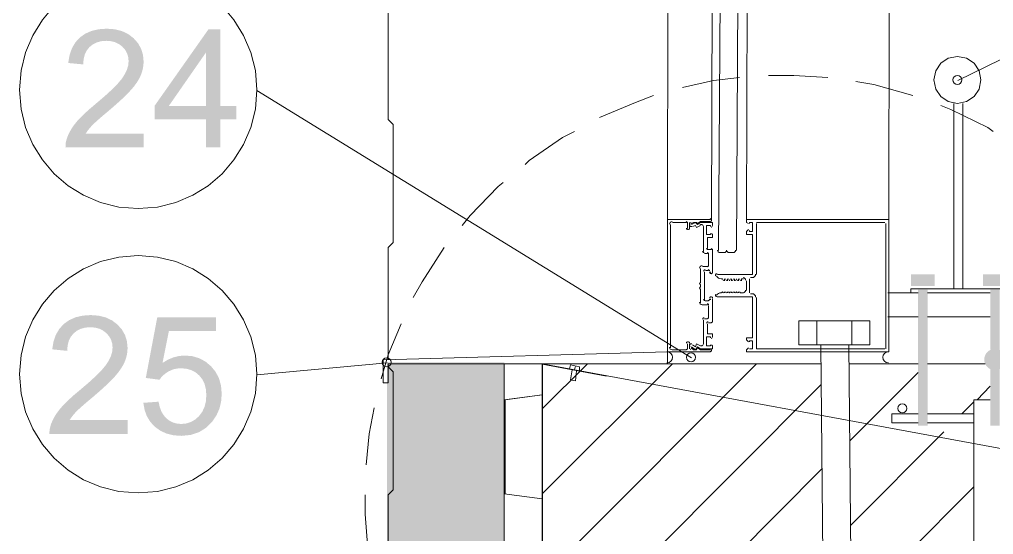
# Model space of a CAD drawing. Header units: millimetres. Extents: x 0 to 297, y 0 to 420.
# Drawn here: x 224.63 to 245.22, y 334.55 to 345.44 of the extents above; entities that cross this region are included whole.
import ezdxf

# ---------------------------------------------------------------- set-up
doc = ezdxf.new("R2010")
doc.units = ezdxf.units.MM
doc.layers.add('1-CORTE-LINEAS', color=7, linetype='Continuous')
doc.layers.add('1-CORTE-RELLENOS', color=9, linetype='Continuous')

msp = doc.modelspace()

# ---------------------------------------------------------------- hatches: boundary and pattern name
at = {"layer": '1-CORTE-RELLENOS'}
h = msp.add_hatch(color=7, dxfattribs=at)
h.dxf.hatch_style = 1
h.paths.add_polyline_path([(227.261, 343.027), (227.261, 342.732), (225.607, 342.732), (225.608, 342.787), (225.614, 342.84), (225.626, 342.893), (225.643, 342.945), (225.679, 343.029), (225.725, 343.113), (225.78, 343.196), (225.844, 343.278), (225.922, 343.363), (226.015, 343.454), (226.123, 343.551), (226.247, 343.656), (226.434, 343.815), (226.588, 343.956), (226.709, 344.079), (226.798, 344.185), (226.86, 344.281), (226.905, 344.375), (226.932, 344.466), (226.941, 344.554), (226.933, 344.642), (226.908, 344.723), (226.867, 344.797), (226.809, 344.863), (226.739, 344.917), (226.659, 344.956), (226.569, 344.979), (226.47, 344.987), (226.365, 344.979), (226.27, 344.954), (226.187, 344.912), (226.114, 344.855), (226.056, 344.782), (226.015, 344.697), (225.99, 344.599), (225.982, 344.488), (225.665, 344.518), (225.693, 344.684), (225.743, 344.829), (225.815, 344.953), (225.91, 345.056), (226.025, 345.138), (226.158, 345.196), (226.309, 345.231), (226.478, 345.243), (226.648, 345.231), (226.799, 345.193), (226.932, 345.13), (227.046, 345.042), (227.139, 344.937), (227.205, 344.819), (227.245, 344.69), (227.258, 344.549), (227.254, 344.473), (227.242, 344.398), (227.222, 344.324), (227.195, 344.251), (227.159, 344.178), (227.113, 344.103), (227.057, 344.026), (226.991, 343.948), (226.908, 343.86), (226.803, 343.758), (226.673, 343.64), (226.519, 343.507), (226.392, 343.4), (226.291, 343.313), (226.215, 343.243), (226.164, 343.193), (226.127, 343.151), (226.093, 343.11), (226.062, 343.069), (226.034, 343.027)])
h = msp.add_hatch(color=7, dxfattribs=at)
h.dxf.hatch_style = 1
h.paths.add_polyline_path([(228.881, 342.732), (228.881, 343.33), (229.217, 343.33), (229.217, 343.612), (228.881, 343.612), (228.881, 345.232), (228.63, 345.232), (227.489, 343.612), (227.489, 343.33), (228.575, 343.33), (228.575, 342.732)])
h.paths.add_polyline_path([(227.792, 343.612), (228.575, 344.739), (228.575, 343.612)])
h = msp.add_hatch(color=7, dxfattribs=at)
h.dxf.hatch_style = 1
h.paths.add_polyline_path([(243.474, 340.051), (243.974, 340.051), (243.974, 339.801), (243.474, 339.801)])
h = msp.add_hatch(color=7, dxfattribs=at)
h.dxf.hatch_style = 1
h.paths.add_polyline_path([(244.999, 340.051), (245.499, 340.051), (245.499, 339.801), (244.999, 339.801)])
h = msp.add_hatch(color=7, dxfattribs=at)
h.dxf.hatch_style = 1
h.paths.add_polyline_path([(243.624, 339.726), (243.824, 339.726), (243.824, 336.851), (243.624, 336.851)])
h = msp.add_hatch(color=7, dxfattribs=at)
h.dxf.hatch_style = 1
h.paths.add_polyline_path([(245.349, 339.726), (245.149, 339.726), (245.149, 338.452), (245.162, 338.459), (245.204, 338.471), (245.249, 338.476), (245.294, 338.471), (245.335, 338.459), (245.349, 338.452)])
h = msp.add_hatch(color=7, dxfattribs=at)
h.dxf.hatch_style = 1
h.paths.add_polyline_path([(226.922, 336.974), (226.922, 336.679), (225.268, 336.679), (225.269, 336.733), (225.276, 336.787), (225.287, 336.839), (225.304, 336.891), (225.34, 336.976), (225.386, 337.06), (225.441, 337.142), (225.505, 337.224), (225.583, 337.309), (225.676, 337.4), (225.784, 337.498), (225.908, 337.602), (226.095, 337.761), (226.249, 337.902), (226.371, 338.026), (226.459, 338.131), (226.522, 338.228), (226.566, 338.321), (226.593, 338.412), (226.602, 338.501), (226.594, 338.589), (226.569, 338.67), (226.528, 338.743), (226.47, 338.809), (226.4, 338.863), (226.32, 338.902), (226.231, 338.925), (226.131, 338.933), (226.026, 338.925), (225.932, 338.9), (225.848, 338.859), (225.776, 338.801), (225.718, 338.728), (225.676, 338.643), (225.652, 338.545), (225.643, 338.434), (225.326, 338.465), (225.354, 338.63), (225.404, 338.775), (225.477, 338.899), (225.572, 339.002), (225.687, 339.084), (225.82, 339.143), (225.971, 339.178), (226.139, 339.19), (226.309, 339.177), (226.46, 339.139), (226.593, 339.076), (226.707, 338.988), (226.8, 338.883), (226.866, 338.766), (226.906, 338.636), (226.919, 338.495), (226.915, 338.419), (226.903, 338.345), (226.884, 338.271), (226.856, 338.197), (226.82, 338.124), (226.774, 338.05), (226.718, 337.973), (226.652, 337.894), (226.57, 337.807), (226.464, 337.704), (226.334, 337.586), (226.181, 337.453), (226.054, 337.347), (225.952, 337.259), (225.876, 337.19), (225.825, 337.139), (225.788, 337.098), (225.754, 337.056), (225.723, 337.015), (225.696, 336.974)])
h = msp.add_hatch(color=7, dxfattribs=at)
h.dxf.hatch_style = 1
h.paths.add_polyline_path([(227.252, 337.335), (227.574, 337.359), (227.598, 337.249), (227.633, 337.154), (227.681, 337.073), (227.74, 337.007), (227.808, 336.955), (227.883, 336.918), (227.965, 336.896), (228.054, 336.888), (228.16, 336.899), (228.258, 336.93), (228.347, 336.981), (228.429, 337.054), (228.496, 337.144), (228.545, 337.249), (228.574, 337.368), (228.583, 337.5), (228.574, 337.624), (228.546, 337.734), (228.499, 337.831), (228.434, 337.913), (228.355, 337.98), (228.265, 338.027), (228.162, 338.056), (228.049, 338.065), (227.976, 338.061), (227.907, 338.048), (227.842, 338.026), (227.781, 337.996), (227.725, 337.96), (227.675, 337.92), (227.631, 337.874), (227.594, 337.823), (227.304, 337.861), (227.547, 339.145), (228.79, 339.145), (228.79, 338.851), (227.792, 338.851), (227.657, 338.178), (227.771, 338.247), (227.888, 338.296), (228.008, 338.325), (228.131, 338.335), (228.289, 338.321), (228.433, 338.278), (228.564, 338.208), (228.682, 338.109), (228.781, 337.988), (228.852, 337.85), (228.894, 337.696), (228.908, 337.525), (228.896, 337.361), (228.859, 337.209), (228.797, 337.069), (228.71, 336.941), (228.579, 336.808), (228.426, 336.713), (228.251, 336.656), (228.054, 336.637), (227.891, 336.649), (227.744, 336.685), (227.613, 336.744), (227.497, 336.828), (227.401, 336.931), (227.328, 337.049), (227.279, 337.184)])
h = msp.add_hatch(color=7, dxfattribs=at)
h.dxf.hatch_style = 1
h.paths.add_polyline_path([(245.474, 338.251), (245.47, 338.206), (245.457, 338.164), (245.437, 338.126), (245.408, 338.091), (245.373, 338.063), (245.335, 338.042), (245.294, 338.03), (245.249, 338.026), (245.204, 338.03), (245.162, 338.042), (245.124, 338.063), (245.09, 338.091), (245.061, 338.126), (245.04, 338.164), (245.028, 338.206), (245.024, 338.251), (245.028, 338.295), (245.04, 338.337), (245.061, 338.375), (245.09, 338.41), (245.124, 338.438), (245.162, 338.459), (245.204, 338.471), (245.249, 338.476), (245.294, 338.471), (245.335, 338.459), (245.373, 338.438), (245.408, 338.41), (245.437, 338.375), (245.457, 338.337), (245.47, 338.295)])
h = msp.add_hatch(color=51, dxfattribs=at)
h.dxf.hatch_style = 1
h.paths.add_polyline_path([(234.879, 338.194), (234.879, 321.841), (232.403, 321.841), (232.403, 338.194)])
h = msp.add_hatch(color=7, dxfattribs=at)
h.dxf.hatch_style = 1
h.paths.add_polyline_path([(245.149, 336.851), (245.349, 336.851), (245.349, 338.049), (245.335, 338.042), (245.294, 338.03), (245.249, 338.026), (245.204, 338.03), (245.162, 338.042), (245.149, 338.049)])

# ---------------------------------------------------------------- linework, layer by layer
at = {"layer": '1-CORTE-LINEAS', "color": 7, "lineweight": 13}
for p, q in [((239.515, 358.417), (239.408, 340.553)), ((239.303, 357.803), (239.26, 341.187)), ((239.874, 357.57), (239.789, 340.553)), ((240.002, 341.208), (240.044, 357.719)), ((238.393, 341.102), (238.393, 338.499)), ((238.731, 341.145), (238.435, 341.145)), ((238.753, 341.018), (238.753, 341.124)), ((238.795, 341.018), (238.795, 341.145)), ((242.922, 341.145), (240.213, 341.145)), ((240.213, 340.044), (240.213, 341.124)), ((242.944, 338.478), (242.944, 341.124)), ((239.092, 340.531), (239.092, 341.039)), ((239.176, 340.488), (239.112, 340.488)), ((239.197, 340.573), (239.26, 340.573)), ((239.197, 340.235), (239.197, 340.468)), ((239.282, 340.553), (239.282, 340.087)), ((239.451, 340.51), (239.536, 340.51)), ((239.641, 340.51), (239.726, 340.51)), ((239.07, 340.214), (239.176, 340.214)), ((239.112, 340.107), (239.112, 339.515)), ((239.197, 340.129), (239.134, 340.129)), ((239.24, 340.087), (239.24, 340.107)), ((239.536, 339.959), (239.536, 339.917)), ((239.578, 339.917), (239.557, 339.959)), ((239.599, 339.959), (239.599, 339.917)), ((239.641, 339.917), (239.621, 339.959)), ((239.663, 339.959), (239.641, 339.917)), ((239.684, 339.917), (239.684, 339.959)), ((239.726, 339.959), (239.705, 339.917)), ((239.747, 339.917), (239.747, 339.959)), ((239.789, 339.959), (239.769, 339.917)), ((239.811, 339.917), (239.789, 339.959)), ((239.832, 339.959), (239.832, 339.917)), ((239.874, 339.917), (239.854, 339.959)), ((240.002, 339.706), (240.002, 339.917)), ((240.065, 339.959), (240.065, 339.663)), ((240.128, 339.981), (240.086, 339.981)), ((239.536, 339.663), (239.536, 339.684)), ((239.578, 339.663), (239.557, 339.684)), ((239.599, 339.663), (239.599, 339.684)), ((239.684, 339.684), (239.684, 339.663)), ((239.726, 339.684), (239.705, 339.663)), ((239.747, 339.684), (239.747, 339.663)), ((239.832, 339.663), (239.832, 339.684)), ((240.086, 339.642), (240.128, 339.642)), ((239.134, 339.494), (239.197, 339.494)), ((239.24, 339.515), (239.24, 339.536)), ((239.282, 339.536), (239.282, 339.049)), ((239.176, 339.409), (239.07, 339.409)), ((239.197, 339.134), (239.197, 339.388)), ((239.092, 338.584), (239.092, 339.092)), ((239.112, 339.113), (239.176, 339.113)), ((239.26, 339.028), (239.197, 339.028)), ((239.24, 338.414), (238.329, 338.414)), ((238.435, 338.457), (238.731, 338.457)), ((238.753, 338.478), (238.753, 338.584)), ((238.795, 338.584), (238.795, 338.478))]:
    msp.add_line(p, q, dxfattribs=at)
at = {"layer": '1-CORTE-LINEAS', "color": 7, "lineweight": 9}
for p, q in [((238.35, 357.719), (238.329, 341.208)), ((243.007, 341.208), (243.029, 357.719)), ((235.684, 321.841), (235.684, 338.16)), ((235.684, 338.16), (249.166, 335.663)), ((236.255, 338.055), (236.276, 338.14)), ((236.318, 338.033), (236.276, 337.822)), ((236.361, 338.033), (236.382, 338.118)), ((243.071, 337.102), (243.624, 337.102)), ((243.071, 337.102), (243.071, 336.912)), ((243.824, 337.102), (244.806, 337.102)), ((243.071, 336.912), (243.624, 336.912)), ((243.824, 336.912), (244.806, 336.912))]:
    msp.add_line(p, q, dxfattribs=at)
at = {"layer": '1-CORTE-LINEAS', "color": 7, "lineweight": 15}
for p, q in [((250.373, 347.029), (244.468, 344.151)), ((229.651, 343.939), (238.837, 338.288)), ((244.383, 339.748), (244.383, 343.663)), ((244.573, 339.748), (244.573, 343.663)), ((242.986, 339.663), (243.624, 339.663)), ((243.824, 339.663), (245.149, 339.663)), ((241.483, 339.07), (241.483, 338.563)), ((242.224, 339.07), (242.224, 338.563)), ((242.986, 339.155), (243.624, 339.155)), ((243.824, 339.155), (245.149, 339.155)), ((238.329, 338.414), (232.318, 338.245)), ((238.329, 338.414), (238.329, 338.16)), ((242.605, 338.563), (241.102, 338.563)), ((241.568, 338.563), (241.631, 332.339)), ((242.16, 338.563), (242.224, 332.339)), ((229.651, 337.927), (232.403, 338.182)), ((235.684, 338.16), (232.424, 338.16)), ((234.879, 321.841), (234.879, 338.16)), ((235.684, 338.16), (241.568, 338.16)), ((242.182, 338.16), (243.624, 338.16)), ((243.824, 338.16), (245.042, 338.16)), ((234.879, 337.398), (234.879, 335.409)), ((234.9, 337.398), (234.9, 335.409)), ((235.684, 335.303), (235.684, 334.647))]:
    msp.add_line(p, q, dxfattribs=at)
at = {"layer": '1-CORTE-LINEAS', "color": 7, "lineweight": 5}
for p, q in [((232.424, 338.097), (232.424, 338.16)), ((235.684, 337.208), (236.636, 338.16)), ((235.684, 335.409), (238.435, 338.16)), ((235.684, 333.631), (240.213, 338.16)), ((243.624, 337.973), (242.182, 336.531)), ((236.975, 333.102), (241.568, 337.716)), ((244.87, 337.398), (245.149, 337.685)), ((244.552, 337.102), (244.806, 337.356)), ((242.203, 334.752), (244.171, 336.721)), ((238.774, 333.102), (241.589, 335.938)), ((242.351, 333.102), (244.806, 335.557))]:
    msp.add_line(p, q, dxfattribs=at)
at = {"layer": '1-CORTE-LINEAS', "color": 7, "lineweight": 25}
msp.add_line((235.684, 338.16), (237.038, 337.907), dxfattribs=at)
at = {"layer": '1-CORTE-LINEAS', "color": 7, "lineweight": 5}
msp.add_lwpolyline([(232.424, 338.245), (232.424, 340.616), (232.529, 340.721), (232.529, 343.219), (232.424, 343.325), (232.424, 345.823), (232.529, 345.928), (232.529, 348.426), (232.424, 348.532), (232.424, 351.03), (232.529, 351.136), (232.529, 353.633), (232.424, 353.739), (232.424, 356.237), (232.529, 356.343), (232.529, 358.84), (232.424, 358.946), (232.424, 361.465), (232.529, 361.571), (232.529, 363.8)], dxfattribs=at)
at = {"layer": '1-CORTE-LINEAS', "color": 7, "lineweight": 9}
for points in [[(225.369, 345.723), (225.119, 345.431), (224.915, 345.102), (224.762, 344.742), (224.667, 344.356), (224.635, 343.949), (224.667, 343.543), (224.762, 343.157), (224.915, 342.797), (225.119, 342.468), (225.369, 342.176), (225.662, 341.925), (225.99, 341.721), (226.35, 341.569), (226.736, 341.474), (227.143, 341.441), (227.55, 341.474), (227.936, 341.569), (228.296, 341.721), (228.624, 341.925), (228.917, 342.176), (229.167, 342.468), (229.371, 342.797), (229.523, 343.157), (229.619, 343.543), (229.651, 343.949)], [(229.651, 343.949), (229.619, 344.356), (229.523, 344.742), (229.371, 345.102), (229.167, 345.431), (228.917, 345.723)], [(229.651, 337.938), (229.619, 338.345), (229.523, 338.731), (229.371, 339.091), (229.167, 339.419), (228.917, 339.712), (228.624, 339.962), (228.296, 340.166), (227.936, 340.319), (227.55, 340.414), (227.143, 340.446), (226.736, 340.414), (226.35, 340.319), (225.99, 340.166), (225.662, 339.962), (225.369, 339.712), (225.119, 339.419), (224.915, 339.091), (224.762, 338.731), (224.667, 338.345), (224.635, 337.938), (224.667, 337.531), (224.762, 337.145), (224.915, 336.785), (225.119, 336.457), (225.369, 336.164), (225.662, 335.914), (225.99, 335.71), (226.35, 335.558), (226.736, 335.463), (227.143, 335.43), (227.55, 335.463), (227.936, 335.558), (228.296, 335.71), (228.624, 335.914), (228.917, 336.164), (229.167, 336.457), (229.371, 336.785), (229.523, 337.145), (229.619, 337.531), (229.651, 337.938)], [(236.466, 338.012), (236.466, 338.097), (236.276, 338.14)], [(236.403, 338.012), (236.382, 337.801), (236.276, 337.822)], [(243.388, 337.218), (243.381, 337.256), (243.36, 337.286), (243.33, 337.306), (243.293, 337.313), (243.256, 337.306), (243.225, 337.286), (243.205, 337.256), (243.197, 337.218), (243.205, 337.181), (243.225, 337.151), (243.256, 337.131), (243.293, 337.123), (243.33, 337.131), (243.36, 337.151), (243.381, 337.181), (243.388, 337.218)]]:
    msp.add_lwpolyline(points, dxfattribs=at)
at = {"layer": '1-CORTE-LINEAS', "color": 7, "lineweight": 15}
for points in [[(244.954, 344.161), (244.915, 344.355), (244.809, 344.513), (244.651, 344.619), (244.457, 344.658), (244.263, 344.619), (244.105, 344.513), (243.998, 344.355), (243.959, 344.161), (243.998, 343.967), (244.105, 343.809), (244.263, 343.703), (244.457, 343.663), (244.651, 343.703), (244.809, 343.809), (244.915, 343.967), (244.954, 344.161)], [(239.854, 344.214), (239.303, 344.151), (238.647, 344.002)], [(241.716, 344.214), (240.996, 344.257), (240.467, 344.257)], [(244.552, 344.161), (244.545, 344.198), (244.524, 344.229), (244.494, 344.249), (244.457, 344.257), (244.42, 344.249), (244.39, 344.229), (244.369, 344.198), (244.362, 344.161), (244.369, 344.124), (244.39, 344.094), (244.42, 344.073), (244.457, 344.066), (244.494, 344.073), (244.524, 344.094), (244.545, 344.124), (244.552, 344.161)], [(243.515, 343.833), (242.69, 344.066), (242.309, 344.129)], [(238.033, 343.833), (237.652, 343.685), (236.89, 343.367)], [(245.209, 343.071), (245.102, 343.156), (244.32, 343.537), (244.108, 343.621)], [(236.361, 343.071), (236.107, 342.944), (235.408, 342.457), (235.324, 342.373)], [(234.858, 341.992), (234.752, 341.907), (234.16, 341.293), (233.99, 341.082)], [(233.609, 340.616), (233.143, 339.896), (232.953, 339.558)], [(243.473, 339.663), (243.473, 339.748), (245.483, 339.748), (245.483, 339.663)], [(241.102, 338.563), (241.102, 339.07), (242.605, 339.07), (242.605, 338.563)], [(232.699, 339.007), (232.424, 338.351), (232.276, 337.843)], [(238.318, 338.182), (238.364, 338.191), (238.401, 338.216), (238.426, 338.253), (238.435, 338.298), (238.426, 338.343), (238.401, 338.38), (238.364, 338.405), (238.318, 338.414)], [(242.997, 338.414), (242.951, 338.405), (242.914, 338.38), (242.889, 338.343), (242.88, 338.298), (242.889, 338.253), (242.914, 338.216), (242.951, 338.191), (242.997, 338.182)], [(232.487, 338.192), (232.48, 338.229), (232.459, 338.26), (232.429, 338.28), (232.392, 338.288), (232.355, 338.28), (232.325, 338.26), (232.305, 338.229), (232.297, 338.192), (232.305, 338.155), (232.325, 338.125), (232.355, 338.104), (232.392, 338.097), (232.429, 338.104), (232.459, 338.125), (232.48, 338.155), (232.487, 338.192)], [(232.318, 338.245), (232.318, 337.759), (232.424, 337.759), (232.424, 338.097)], [(238.922, 338.298), (238.915, 338.335), (238.894, 338.365), (238.864, 338.386), (238.827, 338.393), (238.79, 338.386), (238.759, 338.365), (238.739, 338.335), (238.731, 338.298), (238.739, 338.261), (238.759, 338.231), (238.79, 338.21), (238.827, 338.203), (238.864, 338.21), (238.894, 338.231), (238.915, 338.261), (238.922, 338.298)], [(232.529, 321.841), (232.529, 322.37), (232.424, 322.476), (232.424, 324.974), (232.529, 325.079), (232.529, 327.577), (232.424, 327.683), (232.424, 330.181), (232.529, 330.286), (232.529, 332.784), (232.424, 332.89), (232.424, 335.388), (232.529, 335.494), (232.529, 337.991), (232.424, 338.097)], [(235.684, 337.504), (235.684, 338.16), (235.684, 337.504)], [(234.879, 337.398), (235.684, 337.504), (234.9, 337.398)], [(244.806, 333.102), (244.806, 337.398), (245.149, 337.398)], [(232.128, 337.229), (232.022, 336.679), (231.958, 336.023)], [(231.937, 335.388), (231.937, 334.985), (232, 334.16)], [(235.684, 334.647), (235.684, 335.303), (234.879, 335.409), (235.684, 335.303)]]:
    msp.add_lwpolyline(points, dxfattribs=at)
at = {"layer": '1-CORTE-LINEAS', "color": 7, "lineweight": 13}
for points in [[(238.329, 338.414), (238.329, 341.208), (239.24, 341.208)], [(238.425, 341.166), (238.404, 341.162), (238.387, 341.15), (238.376, 341.134), (238.371, 341.113)], [(238.753, 341.134), (238.75, 341.147), (238.743, 341.157), (238.733, 341.163), (238.721, 341.166)], [(238.811, 341.12), (238.802, 341.111), (238.796, 341.1), (238.795, 341.088), (238.799, 341.076), (238.807, 341.067), (238.818, 341.061), (238.831, 341.06), (238.843, 341.064)], [(239.24, 341.166), (239.028, 341.166), (238.964, 341.124), (238.943, 341.145), (238.879, 341.145), (238.837, 341.124), (238.816, 341.145)], [(238.837, 341.102), (238.922, 341.145), (238.964, 341.102), (239.028, 341.145), (239.282, 341.145), (239.282, 341.082), (239.26, 341.039)], [(239.092, 341.05), (239.09, 341.064), (239.084, 341.076), (239.076, 341.087), (239.065, 341.095), (239.052, 341.101), (239.038, 341.103), (239.025, 341.101), (239.012, 341.095)], [(239.229, 341.166), (239.241, 341.168), (239.251, 341.175), (239.258, 341.185), (239.26, 341.198), (239.258, 341.21), (239.251, 341.22), (239.241, 341.227), (239.229, 341.23)], [(240.044, 338.499), (240.002, 338.457), (240.002, 338.414), (243.007, 338.414), (243.007, 341.208), (240.002, 341.208), (240.002, 341.145), (240.044, 341.124)], [(240.065, 340.976), (240.065, 340.954), (240.128, 340.954), (240.128, 341.145), (240.065, 341.145), (240.065, 341.124)], [(238.731, 341.029), (238.734, 341.016), (238.741, 341.006), (238.751, 340.999), (238.764, 340.997), (238.776, 340.999), (238.786, 341.006), (238.793, 341.016), (238.795, 341.029)], [(239.028, 341.082), (238.943, 341.039), (238.922, 341.082), (238.859, 341.06)], [(239.24, 340.912), (239.24, 340.891), (239.155, 340.891), (239.155, 341.082), (239.24, 341.082), (239.24, 341.06)], [(239.26, 340.912), (239.282, 340.891), (239.282, 340.827), (239.176, 340.827), (239.176, 340.595)], [(239.388, 340.044), (240.128, 340.044), (240.128, 340.891), (240.002, 340.891), (240.002, 340.954), (240.044, 340.997)], [(239.07, 340.541), (239.073, 340.529), (239.08, 340.519), (239.09, 340.512), (239.102, 340.51)], [(239.155, 340.605), (239.157, 340.593), (239.164, 340.583), (239.174, 340.576), (239.187, 340.573)], [(239.197, 340.478), (239.195, 340.491), (239.188, 340.501), (239.178, 340.507), (239.165, 340.51)], [(239.282, 340.563), (239.279, 340.575), (239.273, 340.585), (239.262, 340.592), (239.25, 340.595)], [(239.388, 340.563), (239.392, 340.542), (239.403, 340.525), (239.42, 340.514), (239.441, 340.51)], [(239.525, 340.51), (239.546, 340.514), (239.563, 340.525), (239.574, 340.542), (239.578, 340.563)], [(239.578, 340.563), (239.582, 340.542), (239.594, 340.525), (239.611, 340.514), (239.631, 340.51)], [(239.716, 340.51), (239.736, 340.514), (239.753, 340.525), (239.765, 340.542), (239.769, 340.563)], [(239.06, 340.235), (239.039, 340.231), (239.022, 340.219), (239.011, 340.202), (239.007, 340.182)], [(239.028, 339.451), (239.028, 339.727), (239.007, 339.769), (239.028, 339.79), (239.028, 339.832), (239.007, 339.854), (239.028, 339.875), (239.028, 340.171)], [(239.123, 340.15), (239.111, 340.148), (239.101, 340.141), (239.094, 340.131), (239.092, 340.118)], [(239.165, 340.213), (239.178, 340.216), (239.188, 340.223), (239.195, 340.233), (239.197, 340.245)], [(239.218, 340.118), (239.216, 340.131), (239.209, 340.141), (239.199, 340.148), (239.187, 340.15)], [(239.218, 340.097), (239.221, 340.085), (239.228, 340.075), (239.238, 340.068), (239.25, 340.065)], [(239.25, 340.065), (239.262, 340.068), (239.273, 340.075), (239.279, 340.085), (239.282, 340.097)], [(239.377, 340.065), (239.368, 340.064), (239.361, 340.061), (239.354, 340.056), (239.349, 340.049), (239.346, 340.041), (239.345, 340.032), (239.347, 340.024), (239.351, 340.016)], [(240.118, 339.981), (240.147, 339.986), (240.17, 340.002), (240.186, 340.026), (240.192, 340.055)], [(239.364, 340.012), (239.383, 339.99), (239.406, 339.973), (239.433, 339.963), (239.462, 339.959)], [(239.515, 339.917), (239.493, 339.959), (239.473, 339.959)], [(239.938, 339.959), (239.896, 339.959), (239.896, 339.917)], [(239.98, 339.928), (239.976, 339.948), (239.965, 339.965), (239.948, 339.976), (239.927, 339.981)], [(239.462, 339.663), (239.433, 339.659), (239.406, 339.649), (239.383, 339.633), (239.364, 339.611)], [(239.515, 339.663), (239.493, 339.684), (239.473, 339.663)], [(239.663, 339.684), (239.641, 339.663), (239.621, 339.684)], [(239.811, 339.663), (239.789, 339.684), (239.769, 339.663)], [(239.938, 339.663), (239.874, 339.663), (239.854, 339.684)], [(239.927, 339.663), (239.948, 339.667), (239.965, 339.679), (239.976, 339.696), (239.98, 339.716)], [(240.192, 339.568), (240.186, 339.597), (240.17, 339.621), (240.147, 339.637), (240.118, 339.642)], [(239.007, 339.462), (239.011, 339.442), (239.022, 339.425), (239.039, 339.414), (239.06, 339.409)], [(239.092, 339.526), (239.094, 339.513), (239.101, 339.503), (239.111, 339.497), (239.123, 339.494)], [(239.187, 339.494), (239.199, 339.497), (239.209, 339.503), (239.216, 339.513), (239.218, 339.526)], [(239.25, 339.578), (239.238, 339.576), (239.228, 339.569), (239.221, 339.559), (239.218, 339.547)], [(239.282, 339.547), (239.279, 339.559), (239.273, 339.569), (239.262, 339.576), (239.25, 339.578)], [(239.351, 339.628), (239.347, 339.62), (239.345, 339.612), (239.346, 339.604), (239.349, 339.595), (239.354, 339.588), (239.361, 339.583), (239.368, 339.579), (239.377, 339.578)], [(239.388, 339.578), (240.128, 339.578), (240.128, 338.711), (240.002, 338.711), (240.002, 338.669), (240.044, 338.626)], [(240.213, 339.558), (240.213, 338.478), (242.922, 338.478)], [(239.197, 339.398), (239.195, 339.411), (239.188, 339.421), (239.178, 339.428), (239.165, 339.43)], [(239.102, 339.134), (239.09, 339.131), (239.08, 339.125), (239.073, 339.115), (239.07, 339.102)], [(239.187, 339.049), (239.174, 339.047), (239.164, 339.04), (239.157, 339.03), (239.155, 339.017)], [(239.165, 339.113), (239.178, 339.116), (239.188, 339.122), (239.195, 339.132), (239.197, 339.145)], [(239.25, 339.028), (239.262, 339.031), (239.273, 339.038), (239.279, 339.048), (239.282, 339.06)], [(239.176, 339.007), (239.176, 338.796), (239.282, 338.796), (239.282, 338.732), (239.26, 338.689)], [(238.795, 338.594), (238.793, 338.607), (238.786, 338.617), (238.776, 338.623), (238.764, 338.626), (238.751, 338.623), (238.741, 338.617), (238.734, 338.607), (238.731, 338.594)], [(239.24, 338.563), (239.24, 338.541), (239.155, 338.541), (239.155, 338.732), (239.24, 338.732), (239.24, 338.711)], [(240.065, 338.626), (240.065, 338.647), (240.128, 338.647), (240.128, 338.478), (240.065, 338.478)], [(238.371, 338.51), (238.376, 338.489), (238.387, 338.472), (238.404, 338.461), (238.425, 338.457)], [(238.721, 338.457), (238.733, 338.459), (238.743, 338.466), (238.75, 338.476), (238.753, 338.488)], [(238.843, 338.579), (238.831, 338.583), (238.818, 338.583), (238.807, 338.578), (238.799, 338.568), (238.795, 338.556), (238.796, 338.544), (238.802, 338.533), (238.811, 338.525)], [(238.816, 338.457), (238.837, 338.499), (238.879, 338.457), (238.943, 338.457), (238.964, 338.499), (239.028, 338.457), (239.24, 338.457)], [(239.26, 338.563), (239.282, 338.541), (239.282, 338.478), (239.028, 338.478), (238.964, 338.52), (238.922, 338.457), (238.837, 338.52)], [(238.859, 338.563), (238.922, 338.52), (238.943, 338.584), (239.028, 338.541)], [(239.012, 338.548), (239.025, 338.543), (239.038, 338.541), (239.052, 338.543), (239.065, 338.548), (239.076, 338.557), (239.084, 338.568), (239.09, 338.581), (239.092, 338.594)], [(239.229, 338.414), (239.241, 338.417), (239.251, 338.424), (239.258, 338.434), (239.26, 338.446), (239.258, 338.458), (239.251, 338.468), (239.241, 338.475), (239.229, 338.478)]]:
    msp.add_lwpolyline(points, dxfattribs=at)
at = {"layer": '1-CORTE-LINEAS', "color": 7, "lineweight": 25}
msp.add_lwpolyline([(235.684, 338.16), (235.684, 333.102), (238.435, 333.102)], dxfattribs=at)

doc.saveas('drawing.dxf')
